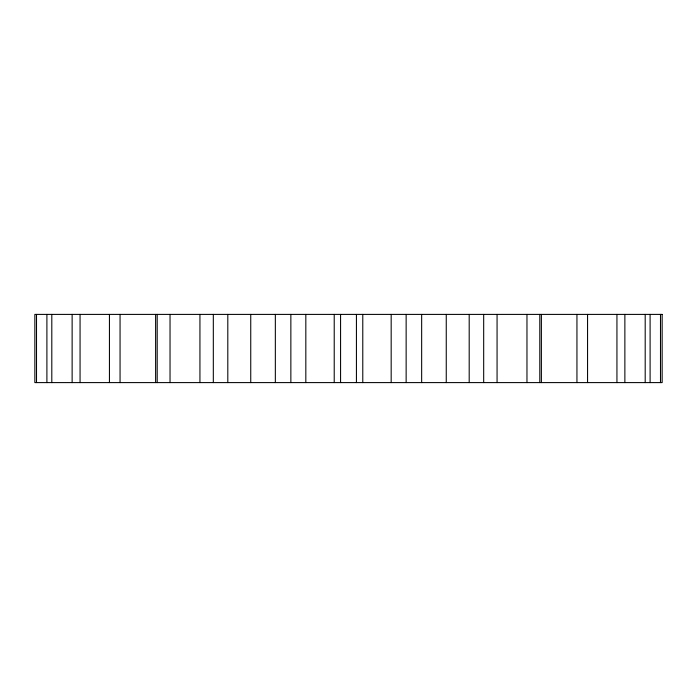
<?xml version="1.0" encoding="UTF-8"?>
<svg xmlns="http://www.w3.org/2000/svg" width="697" height="697" viewBox="0 0 697 697"><rect width="100%" height="100%" fill="white"/><g stroke="black" fill="none" stroke-linecap="round" stroke-linejoin="round"><path stroke-width="1.05" d="M660.495 314.399L660.495 382.601M650.101 314.399L650.101 382.601M645.195 314.399L645.195 382.601M624.869 314.399L624.869 382.601M616.941 314.399L616.941 382.601M587.562 314.399L587.562 382.601M576.942 314.399L576.942 382.601M541.386 314.399L541.386 382.601M539.8 314.399L539.8 382.601M526.967 314.399L526.967 382.601M497.066 314.399L497.066 382.601M483.683 314.399L483.683 382.601M469.194 314.399L469.194 382.601M446.254 314.399L446.254 382.601M421.659 314.399L421.659 382.601M406.142 314.399L406.142 382.601M391.174 314.399L391.174 382.601M362.78 314.399L362.78 382.601M356.428 314.399L356.428 382.601M340.572 314.399L340.572 382.601M334.22 314.399L334.22 382.601M305.826 314.399L305.826 382.601M290.858 314.399L290.858 382.601M275.341 314.399L275.341 382.601M250.746 314.399L250.746 382.601M227.806 314.399L227.806 382.601M213.317 314.399L213.317 382.601M199.934 314.399L199.934 382.601M170.033 314.399L170.033 382.601M157.2 314.399L157.2 382.601M155.614 314.399L155.614 382.601M120.058 314.399L120.058 382.601M109.438 314.399L109.438 382.601M80.059 314.399L80.059 382.601M72.131 314.399L72.131 382.601M51.805 314.399L51.805 382.601M46.899 314.399L46.899 382.601M36.505 314.399L36.505 382.601M662.15 314.399L34.85 314.399L34.85 382.601L662.15 382.601L662.15 314.399"/></g></svg>
